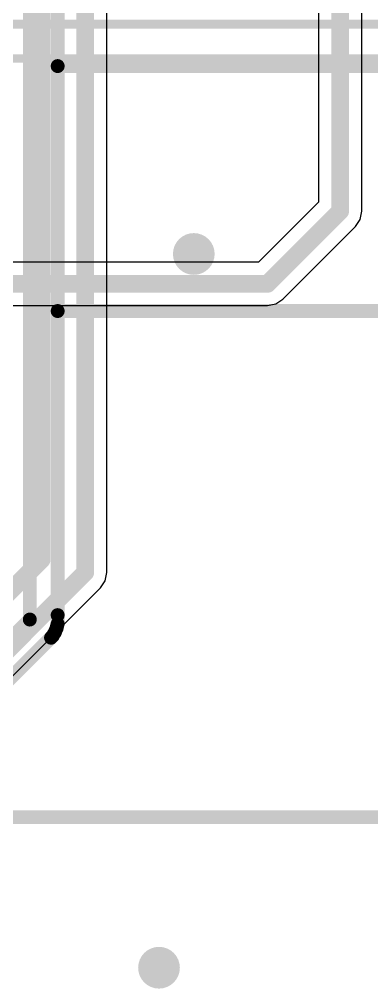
# Model space of a CAD drawing. Header units: inches. Extents: x 0 to 12.4, y -0.6 to 2.2.
# Drawn here: x 2.087 to 2.287, y -0.11 to 0.438 of the extents above; entities that cross this region are included whole.
import ezdxf

# ---------------------------------------------------------------- set-up
doc = ezdxf.new("R2010")
doc.units = ezdxf.units.IN
doc.header["$MEASUREMENT"] = 0
for name, color, linetype in [('Bottom Layer', 5, 'Continuous'), ('Dimension', 6, 'Continuous'), ('Mechanical 4', 56, 'Continuous'), ('Top Layer', 1, 'Continuous'), ('Top Overlay', 2, 'Continuous')]:
    doc.layers.add(name, color=color, linetype=linetype)

# ---------------------------------------------------------------- blocks, each defined once
blk = doc.blocks.new('E07_400M10S_10')
at = {"layer": 'Top Overlay', "const_width": 0.005}
blk.add_lwpolyline([(0.277, -0.416), (-0.277, -0.416)], dxfattribs=at)

msp = doc.modelspace()

# ---------------------------------------------------------------- hatches: boundary and pattern name
at = {"layer": 'Dimension'}
h = msp.add_hatch(color=6, dxfattribs=at)
edge = h.paths.add_edge_path()
edge.add_arc((2.18612, 0.30578), 0.01181, 0, 360)
h = msp.add_hatch(color=6, dxfattribs=at)
edge = h.paths.add_edge_path()
edge.add_arc((2.16643, -0.09776), 0.01181, 0, 360)

# ---------------------------------------------------------------- linework, layer by layer
at = {"layer": 'Bottom Layer'}
for p, q in [((2.25676, 0.55663), (2.25676, 0.33507)), ((2.28124, 0.33), (2.28124, 0.55663)), ((2.25676, 0.33507), (2.22282, 0.30112)), ((2.2803, 0.32532), (2.28124, 0.33)), ((2.27765, 0.32135), (2.2803, 0.32532)), ((2.23654, 0.28023), (2.27765, 0.32135)), ((2.22282, 0.30112), (1.83, 0.30112)), ((2.23257, 0.27758), (2.23654, 0.28023)), ((1.83, 0.27665), (2.22789, 0.27665)), ((2.22789, 0.27665), (2.23257, 0.27758))]:
    msp.add_line(p, q, dxfattribs=at)
at = {"layer": 'Bottom Layer', "const_width": 0.01}
for points in [[(2.269, 0.33), (2.269, 0.571)], [(2.22789, 0.28889), (2.269, 0.33)], [(1.793, 0.28889), (2.22789, 0.28889)]]:
    msp.add_lwpolyline(points, dxfattribs=at)
at = {"layer": 'Bottom Layer', "const_width": 0.005}
for points in [[(2.2665, 0.33, 1), (2.2715, 0.33, 1)], [(2.2665, 0.33, 1), (2.2715, 0.33, 1)], [(2.22539, 0.28889, 1), (2.23039, 0.28889, 1)], [(2.22539, 0.28889, 1), (2.23039, 0.28889, 1)]]:
    msp.add_lwpolyline(points, format="xyb", close=True, dxfattribs=at)
at = {"layer": 'Dimension', "const_width": 0.00787}
for points in [[(2.0933, 0.09909), (2.0933, 1.12832)], [(2.10907, 0.412), (2.10907, 0.62074)], [(2.10907, 0.412), (2.39907, 0.412)], [(2.10907, 0.412), (2.39907, 0.412)], [(2.10907, 0.27352), (2.10907, 0.412)], [(2.10907, 0.27352), (2.29626, 0.27352)], [(2.10907, 0.27352), (2.29626, 0.27352)], [(2.10907, 0.10159), (2.10907, 0.27352)], [(2.10907, 0.09659), (2.10907, 0.10159)], [(2.01456, 0.02035), (2.0933, 0.09909)], [(2.10848, 0.09416), (2.10862, 0.09502)], [(2.10862, 0.09502), (2.1088, 0.09576)], [(2.1088, 0.09576), (2.10895, 0.09623)], [(2.10895, 0.09623), (2.10907, 0.09659)], [(2.10895, 0.09623), (2.10895, 0.09623)], [(2.10533, 0.08882), (2.10622, 0.08971)], [(2.10622, 0.08971), (2.10661, 0.09048)], [(2.10661, 0.09048), (2.10701, 0.09114)], [(2.10701, 0.09114), (2.10753, 0.09184)], [(2.10753, 0.09184), (2.1078, 0.09267)], [(2.1078, 0.09267), (2.10809, 0.09338)], [(2.10809, 0.09338), (2.10848, 0.09416)], [(2.02483, 0.00832), (2.10533, 0.08882)], [(1.70188, -0.01263), (2.39907, -0.01263)], [(1.70188, -0.01263), (2.39907, -0.01263)]]:
    msp.add_lwpolyline(points, dxfattribs=at)
at = {"layer": 'Dimension', "const_width": 0.00394}
for points in [[(2.1071, 0.412, 1), (2.11104, 0.412, 1)], [(2.1071, 0.412, 1), (2.11104, 0.412, 1)], [(2.1071, 0.412, 1), (2.11104, 0.412, 1)], [(2.1071, 0.412, 1), (2.11104, 0.412, 1)], [(2.1071, 0.27352, 1), (2.11104, 0.27352, 1)], [(2.1071, 0.27352, 1), (2.11104, 0.27352, 1)], [(2.1071, 0.27352, 1), (2.11104, 0.27352, 1)], [(2.1071, 0.27352, 1), (2.11104, 0.27352, 1)], [(2.1071, 0.10159, 1), (2.11104, 0.10159, 1)], [(2.1071, 0.10159, 1), (2.11104, 0.10159, 1)], [(2.09133, 0.09909, 1), (2.09527, 0.09909, 1)], [(2.09133, 0.09909, 1), (2.09527, 0.09909, 1)], [(2.10665, 0.09502, 1), (2.11059, 0.09502, 1)], [(2.10665, 0.09502, 1), (2.11059, 0.09502, 1)], [(2.10683, 0.09576, 1), (2.11077, 0.09576, 1)], [(2.10683, 0.09576, 1), (2.11077, 0.09576, 1)], [(2.10698, 0.09623, 1), (2.11092, 0.09623, 1)], [(2.10698, 0.09623, 1), (2.11092, 0.09623, 1)], [(2.10698, 0.09623, 1), (2.11092, 0.09623, 1)], [(2.10698, 0.09623, 1), (2.11092, 0.09623, 1)], [(2.1071, 0.09659, 1), (2.11104, 0.09659, 1)], [(2.1071, 0.09659, 1), (2.11104, 0.09659, 1)], [(2.10425, 0.08971, 1), (2.10819, 0.08971, 1)], [(2.10425, 0.08971, 1), (2.10819, 0.08971, 1)], [(2.10464, 0.09048, 1), (2.10858, 0.09048, 1)], [(2.10464, 0.09048, 1), (2.10858, 0.09048, 1)], [(2.10504, 0.09114, 1), (2.10898, 0.09114, 1)], [(2.10504, 0.09114, 1), (2.10898, 0.09114, 1)], [(2.10556, 0.09184, 1), (2.10949, 0.09184, 1)], [(2.10556, 0.09184, 1), (2.10949, 0.09184, 1)], [(2.10583, 0.09267, 1), (2.10976, 0.09267, 1)], [(2.10583, 0.09267, 1), (2.10976, 0.09267, 1)], [(2.10612, 0.09338, 1), (2.11006, 0.09338, 1)], [(2.10612, 0.09338, 1), (2.11006, 0.09338, 1)], [(2.10652, 0.09416, 1), (2.11045, 0.09416, 1)], [(2.10652, 0.09416, 1), (2.11045, 0.09416, 1)], [(2.10336, 0.08882, 1), (2.1073, 0.08882, 1)], [(2.10336, 0.08882, 1), (2.1073, 0.08882, 1)]]:
    msp.add_lwpolyline(points, format="xyb", close=True, dxfattribs=at)
at = {"layer": 'Mechanical 4', "const_width": 0.00472}
msp.add_lwpolyline([(1.87194, 0.41631), (2.44281, 0.41631)], dxfattribs=at)
at = {"layer": 'Top Layer'}
for p, q in [((2.13693, 0.12569), (2.13693, 0.54139)), ((2.13334, 0.11704), (2.136, 0.12101)), ((2.136, 0.12101), (2.13693, 0.12569)), ((2.01198, -0.00432), (2.13334, 0.11704))]:
    msp.add_line(p, q, dxfattribs=at)
at = {"layer": 'Top Layer', "const_width": 0.01}
for points in [[(2.12469, 0.12569), (2.12469, 1.21565)], [(2.1, 0.13297), (2.1, 0.985)], [(2.02136, 0.05433), (2.1, 0.13297)], [(2.00333, 0.00433), (2.12469, 0.12569)]]:
    msp.add_lwpolyline(points, dxfattribs=at)
at = {"layer": 'Top Layer', "const_width": 0.005}
for points in [[(2.0975, 0.13297, 1), (2.1025, 0.13297, 1)], [(2.0975, 0.13297, 1), (2.1025, 0.13297, 1)], [(2.12219, 0.12569, 1), (2.12719, 0.12569, 1)], [(2.12219, 0.12569, 1), (2.12719, 0.12569, 1)]]:
    msp.add_lwpolyline(points, format="xyb", close=True, dxfattribs=at)

# ---------------------------------------------------------------- block references
at = {"rotation": 180}
msp.add_blockref('E07_400M10S_10', (2.15551, 0.01969), dxfattribs=at)

doc.saveas('drawing.dxf')
